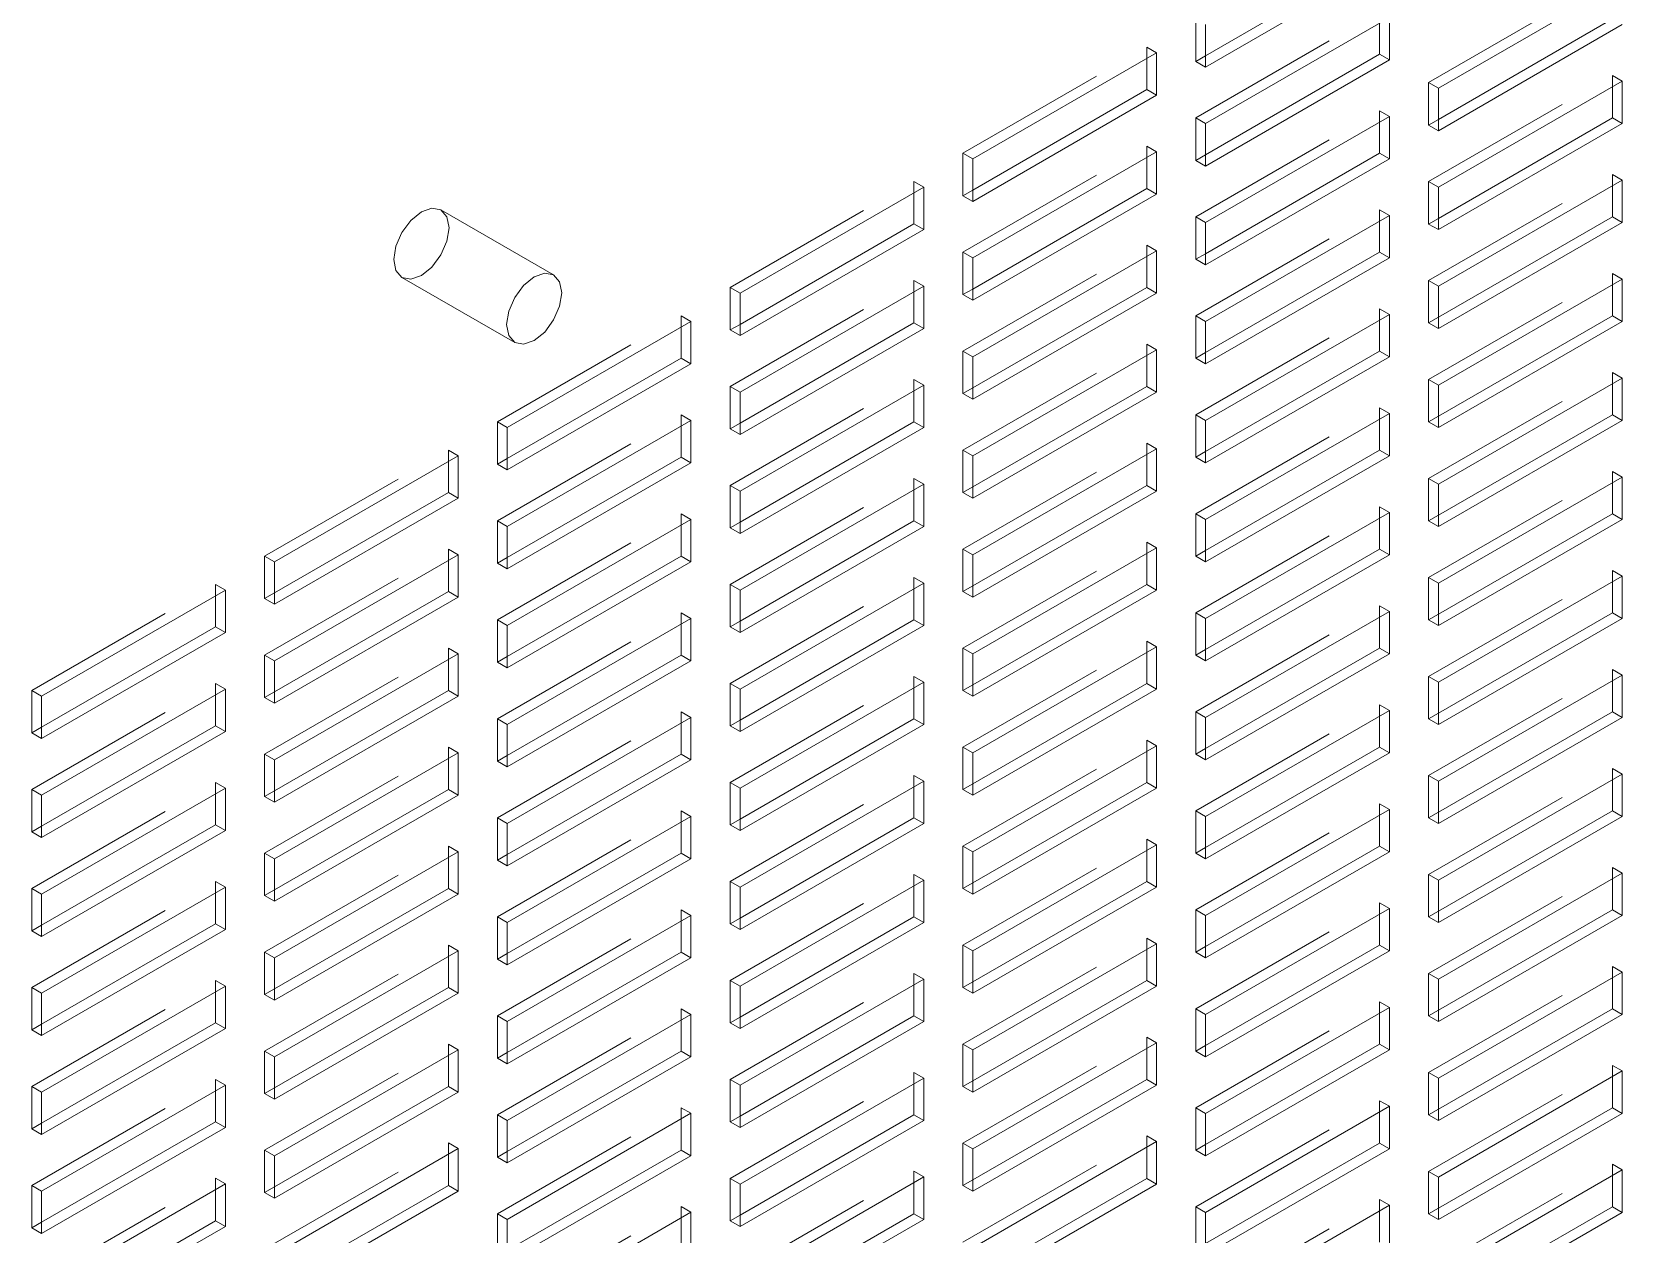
# Model space of a CAD drawing. Header units: millimetres. Extents: x 1 to 4201, y 2 to 2972.
# Drawn here: x 3652 to 3783.1, y 1870.1 to 1969.3 of the extents above; entities that cross this region are included whole.
import ezdxf

# ---------------------------------------------------------------- set-up
doc = ezdxf.new("R2010")
doc.units = ezdxf.units.MM
doc.header["$LTSCALE"] = 10
doc.linetypes.add('HIDDEN', pattern=[1.905, 1.27, -0.635])

msp = doc.modelspace()

# ---------------------------------------------------------------- linework, layer by layer
at = {"color": 7, "linetype": 'Continuous', "lineweight": 15}
for p, q in [((3763.117, 1975.61), (3748.772, 1967.329)), ((3763.925, 1975.143), (3748.772, 1966.396)), ((3767.965, 1964.644), (3783.118, 1973.392)), ((3748.772, 1961.73), (3763.925, 1970.477)), ((3748.772, 1966.396), (3748.772, 1969.895)), ((3763.117, 1970.011), (3763.117, 1967.444)), ((3763.925, 1970.477), (3763.925, 1966.978)), ((3782.31, 1970.359), (3767.965, 1962.078)), ((3783.118, 1969.892), (3767.965, 1961.145)), ((3729.58, 1958.816), (3744.732, 1967.563)), ((3743.924, 1967.096), (3743.924, 1964.53)), ((3744.732, 1967.563), (3744.732, 1964.063)), ((3763.117, 1967.444), (3748.772, 1959.164)), ((3763.925, 1966.978), (3748.772, 1958.231)), ((3763.925, 1966.978), (3763.117, 1967.444)), ((3743.924, 1964.53), (3729.58, 1956.249)), ((3744.732, 1964.063), (3743.924, 1964.53)), ((3767.965, 1956.479), (3783.118, 1965.226)), ((3767.965, 1961.145), (3767.965, 1964.644)), ((3782.31, 1964.76), (3782.31, 1962.193)), ((3783.118, 1965.226), (3783.118, 1961.727)), ((3744.732, 1964.063), (3729.58, 1955.316)), ((3748.772, 1953.565), (3763.925, 1962.312)), ((3748.772, 1958.231), (3748.772, 1961.73)), ((3763.117, 1961.845), (3763.117, 1959.279)), ((3763.925, 1962.312), (3763.925, 1958.812)), ((3782.31, 1962.193), (3767.965, 1953.913)), ((3783.118, 1961.727), (3767.965, 1952.98)), ((3783.118, 1961.727), (3782.31, 1962.193)), ((3729.58, 1950.65), (3744.732, 1959.397)), ((3743.924, 1958.931), (3743.924, 1956.364)), ((3744.732, 1959.397), (3744.732, 1955.898)), ((3763.117, 1959.279), (3748.772, 1950.998)), ((3763.925, 1958.812), (3763.117, 1959.279)), ((3729.58, 1955.316), (3729.58, 1958.816)), ((3763.925, 1958.812), (3748.772, 1950.065)), ((3710.387, 1947.736), (3725.539, 1956.483)), ((3725.539, 1956.483), (3725.539, 1952.984)), ((3743.924, 1956.364), (3729.58, 1948.084)), ((3744.732, 1955.898), (3743.924, 1956.364)), ((3767.965, 1948.314), (3783.118, 1957.061)), ((3767.965, 1952.98), (3767.965, 1956.479)), ((3782.31, 1956.594), (3782.31, 1954.028)), ((3783.118, 1957.061), (3783.118, 1953.561)), ((3724.731, 1956.016), (3724.731, 1953.45)), ((3744.732, 1955.898), (3729.58, 1947.151)), ((3695.023, 1949.24), (3685.73, 1954.605)), ((3748.772, 1945.399), (3763.925, 1954.146)), ((3763.117, 1953.68), (3763.117, 1951.113)), ((3763.925, 1954.146), (3763.925, 1950.647)), ((3782.31, 1954.028), (3767.965, 1945.747)), ((3783.118, 1953.561), (3782.31, 1954.028)), ((3724.731, 1953.45), (3710.387, 1945.169)), ((3725.539, 1952.984), (3710.387, 1944.236)), ((3725.539, 1952.984), (3724.731, 1953.45)), ((3748.772, 1950.065), (3748.772, 1953.565)), ((3783.118, 1953.561), (3767.965, 1944.814)), ((3729.58, 1942.485), (3744.732, 1951.232)), ((3744.732, 1951.232), (3744.732, 1947.733)), ((3763.117, 1951.113), (3748.772, 1942.833)), ((3763.925, 1950.647), (3763.117, 1951.113)), ((3729.58, 1947.151), (3729.58, 1950.65)), ((3743.924, 1950.765), (3743.924, 1948.199)), ((3763.925, 1950.647), (3748.772, 1941.9)), ((3682.516, 1949.037), (3691.809, 1943.672)), ((3767.965, 1940.148), (3783.118, 1948.895)), ((3782.31, 1948.429), (3782.31, 1945.862)), ((3783.118, 1948.895), (3783.118, 1945.396)), ((3710.387, 1939.57), (3725.539, 1948.318)), ((3710.387, 1944.236), (3710.387, 1947.736)), ((3724.731, 1947.851), (3724.731, 1945.285)), ((3725.539, 1948.318), (3725.539, 1944.818)), ((3743.924, 1948.199), (3729.58, 1939.918)), ((3744.732, 1947.733), (3729.58, 1938.985)), ((3744.732, 1947.733), (3743.924, 1948.199)), ((3767.965, 1944.814), (3767.965, 1948.314)), ((3748.772, 1937.234), (3763.925, 1945.981)), ((3763.925, 1945.981), (3763.925, 1942.482)), ((3782.31, 1945.862), (3767.965, 1937.582)), ((3783.118, 1945.396), (3782.31, 1945.862)), ((3691.194, 1936.656), (3706.346, 1945.403)), ((3705.538, 1944.937), (3705.538, 1942.37)), ((3706.346, 1945.403), (3706.346, 1941.904)), ((3724.731, 1945.285), (3710.387, 1937.004)), ((3725.539, 1944.818), (3710.387, 1936.071)), ((3725.539, 1944.818), (3724.731, 1945.285)), ((3748.772, 1941.9), (3748.772, 1945.399)), ((3763.117, 1945.514), (3763.117, 1942.948)), ((3783.118, 1945.396), (3767.965, 1936.649)), ((3705.538, 1942.37), (3691.194, 1934.09)), ((3706.346, 1941.904), (3691.194, 1933.156)), ((3706.346, 1941.904), (3705.538, 1942.37)), ((3729.58, 1934.319), (3744.732, 1943.067)), ((3729.58, 1938.985), (3729.58, 1942.485)), ((3743.924, 1942.6), (3743.924, 1940.034)), ((3744.732, 1943.067), (3744.732, 1939.567)), ((3763.117, 1942.948), (3748.772, 1934.667)), ((3763.925, 1942.482), (3748.772, 1933.734)), ((3763.925, 1942.482), (3763.117, 1942.948)), ((3767.965, 1931.983), (3783.118, 1940.73)), ((3783.118, 1940.73), (3783.118, 1937.231)), ((3710.387, 1931.405), (3725.539, 1940.152)), ((3710.387, 1936.071), (3710.387, 1939.57)), ((3724.731, 1939.686), (3724.731, 1937.119)), ((3725.539, 1940.152), (3725.539, 1936.653)), ((3743.924, 1940.034), (3729.58, 1931.753)), ((3744.732, 1939.567), (3729.58, 1930.82)), ((3744.732, 1939.567), (3743.924, 1940.034)), ((3767.965, 1936.649), (3767.965, 1940.148)), ((3782.31, 1940.264), (3782.31, 1937.697)), ((3691.194, 1928.491), (3706.346, 1937.238)), ((3691.194, 1933.156), (3691.194, 1936.656)), ((3705.538, 1936.771), (3705.538, 1934.205)), ((3706.346, 1937.238), (3706.346, 1933.738)), ((3724.731, 1937.119), (3710.387, 1928.839)), ((3725.539, 1936.653), (3710.387, 1927.905)), ((3725.539, 1936.653), (3724.731, 1937.119)), ((3748.772, 1929.068), (3763.925, 1937.816)), ((3748.772, 1933.734), (3748.772, 1937.234)), ((3763.117, 1937.349), (3763.117, 1934.783)), ((3763.925, 1937.816), (3763.925, 1934.316)), ((3782.31, 1937.697), (3767.965, 1929.416)), ((3783.118, 1937.231), (3767.965, 1928.483)), ((3783.118, 1937.231), (3782.31, 1937.697)), ((3672.001, 1925.576), (3687.153, 1934.323)), ((3687.153, 1934.323), (3687.153, 1930.824)), ((3705.538, 1934.205), (3691.194, 1925.924)), ((3706.346, 1933.738), (3705.538, 1934.205)), ((3729.58, 1926.154), (3744.732, 1934.901)), ((3729.58, 1930.82), (3729.58, 1934.319)), ((3743.924, 1934.435), (3743.924, 1931.868)), ((3744.732, 1934.901), (3744.732, 1931.402)), ((3763.117, 1934.783), (3748.772, 1926.502)), ((3763.925, 1934.316), (3748.772, 1925.569)), ((3763.925, 1934.316), (3763.117, 1934.783)), ((3686.345, 1933.857), (3686.345, 1931.29)), ((3706.346, 1933.738), (3691.194, 1924.991)), ((3710.387, 1923.24), (3725.539, 1931.987)), ((3710.387, 1927.905), (3710.387, 1931.405)), ((3724.731, 1931.52), (3724.731, 1928.954)), ((3725.539, 1931.987), (3725.539, 1928.487)), ((3743.924, 1931.868), (3729.58, 1923.588)), ((3744.732, 1931.402), (3729.58, 1922.654)), ((3744.732, 1931.402), (3743.924, 1931.868)), ((3767.965, 1923.817), (3783.118, 1932.565)), ((3767.965, 1928.483), (3767.965, 1931.983)), ((3782.31, 1932.098), (3782.31, 1929.532)), ((3783.118, 1932.565), (3783.118, 1929.065)), ((3686.345, 1931.29), (3672.001, 1923.01)), ((3687.153, 1930.824), (3672.001, 1922.077)), ((3687.153, 1930.824), (3686.345, 1931.29)), ((3691.194, 1920.325), (3706.346, 1929.072)), ((3706.346, 1929.072), (3706.346, 1925.573)), ((3724.731, 1928.954), (3710.387, 1920.673)), ((3725.539, 1928.487), (3724.731, 1928.954)), ((3748.772, 1920.903), (3763.925, 1929.65)), ((3748.772, 1925.569), (3748.772, 1929.068)), ((3763.117, 1929.184), (3763.117, 1926.617)), ((3763.925, 1929.65), (3763.925, 1926.151)), ((3782.31, 1929.532), (3767.965, 1921.251)), ((3783.118, 1929.065), (3767.965, 1920.318)), ((3783.118, 1929.065), (3782.31, 1929.532)), ((3691.194, 1924.991), (3691.194, 1928.491)), ((3705.538, 1928.606), (3705.538, 1926.039)), ((3725.539, 1928.487), (3710.387, 1919.74)), ((3672.001, 1917.411), (3687.153, 1926.158)), ((3687.153, 1926.158), (3687.153, 1922.658)), ((3729.58, 1917.989), (3744.732, 1926.736)), ((3729.58, 1922.654), (3729.58, 1926.154)), ((3743.924, 1926.269), (3743.924, 1923.703)), ((3744.732, 1926.736), (3744.732, 1923.236)), ((3763.117, 1926.617), (3748.772, 1918.337)), ((3763.925, 1926.151), (3748.772, 1917.404)), ((3763.925, 1926.151), (3763.117, 1926.617)), ((3672.001, 1922.077), (3672.001, 1925.576)), ((3686.345, 1925.691), (3686.345, 1923.125)), ((3705.538, 1926.039), (3691.194, 1917.759)), ((3706.346, 1925.573), (3691.194, 1916.826)), ((3706.346, 1925.573), (3705.538, 1926.039)), ((3710.387, 1915.074), (3725.539, 1923.821)), ((3725.539, 1923.821), (3725.539, 1920.322)), ((3743.924, 1923.703), (3729.58, 1915.422)), ((3744.732, 1923.236), (3743.924, 1923.703)), ((3767.965, 1915.652), (3783.118, 1924.399)), ((3767.965, 1920.318), (3767.965, 1923.817)), ((3782.31, 1923.933), (3782.31, 1921.366)), ((3783.118, 1924.399), (3783.118, 1920.9)), ((3652.808, 1914.496), (3667.96, 1923.244)), ((3667.152, 1922.777), (3667.152, 1920.211)), ((3667.96, 1923.244), (3667.96, 1919.744)), ((3686.345, 1923.125), (3672.001, 1914.844)), ((3687.153, 1922.658), (3672.001, 1913.911)), ((3687.153, 1922.658), (3686.345, 1923.125)), ((3710.387, 1919.74), (3710.387, 1923.24)), ((3724.731, 1923.355), (3724.731, 1920.788)), ((3744.732, 1923.236), (3729.58, 1914.489)), ((3691.194, 1912.16), (3706.346, 1920.907)), ((3706.346, 1920.907), (3706.346, 1917.407)), ((3748.772, 1912.738), (3763.925, 1921.485)), ((3748.772, 1917.404), (3748.772, 1920.903)), ((3763.117, 1921.018), (3763.117, 1918.452)), ((3763.925, 1921.485), (3763.925, 1917.985)), ((3782.31, 1921.366), (3767.965, 1913.086)), ((3783.118, 1920.9), (3767.965, 1912.153)), ((3783.118, 1920.9), (3782.31, 1921.366)), ((3667.152, 1920.211), (3652.808, 1911.93)), ((3667.96, 1919.744), (3652.808, 1910.997)), ((3667.96, 1919.744), (3667.152, 1920.211)), ((3691.194, 1916.826), (3691.194, 1920.325)), ((3705.538, 1920.44), (3705.538, 1917.874)), ((3724.731, 1920.788), (3710.387, 1912.508)), ((3725.539, 1920.322), (3710.387, 1911.575)), ((3725.539, 1920.322), (3724.731, 1920.788)), ((3729.58, 1909.823), (3744.732, 1918.57)), ((3744.732, 1918.57), (3744.732, 1915.071)), ((3763.117, 1918.452), (3748.772, 1910.171)), ((3763.925, 1917.985), (3763.117, 1918.452)), ((3672.001, 1909.245), (3687.153, 1917.993)), ((3672.001, 1913.911), (3672.001, 1917.411)), ((3686.345, 1917.526), (3686.345, 1914.96)), ((3687.153, 1917.993), (3687.153, 1914.493)), ((3705.538, 1917.874), (3691.194, 1909.593)), ((3706.346, 1917.407), (3691.194, 1908.66)), ((3706.346, 1917.407), (3705.538, 1917.874)), ((3729.58, 1914.489), (3729.58, 1917.989)), ((3743.924, 1918.104), (3743.924, 1915.537)), ((3763.925, 1917.985), (3748.772, 1909.238)), ((3710.387, 1906.909), (3725.539, 1915.656)), ((3725.539, 1915.656), (3725.539, 1912.156)), ((3767.965, 1907.487), (3783.118, 1916.234)), ((3767.965, 1912.153), (3767.965, 1915.652)), ((3782.31, 1915.767), (3782.31, 1913.201)), ((3783.118, 1916.234), (3783.118, 1912.734)), ((3652.808, 1906.331), (3667.96, 1915.078)), ((3652.808, 1910.997), (3652.808, 1914.496)), ((3667.152, 1914.612), (3667.152, 1912.045)), ((3667.96, 1915.078), (3667.96, 1911.579)), ((3686.345, 1914.96), (3672.001, 1906.679)), ((3687.153, 1914.493), (3672.001, 1905.746)), ((3687.153, 1914.493), (3686.345, 1914.96)), ((3710.387, 1911.575), (3710.387, 1915.074)), ((3724.731, 1915.189), (3724.731, 1912.623)), ((3743.924, 1915.537), (3729.58, 1907.257)), ((3744.732, 1915.071), (3729.58, 1906.324)), ((3744.732, 1915.071), (3743.924, 1915.537)), ((3748.772, 1904.572), (3763.925, 1913.319)), ((3763.925, 1913.319), (3763.925, 1909.82)), ((3782.31, 1913.201), (3767.965, 1904.92)), ((3783.118, 1912.734), (3782.31, 1913.201)), ((3667.152, 1912.045), (3652.808, 1903.764)), ((3667.96, 1911.579), (3667.152, 1912.045)), ((3691.194, 1903.994), (3706.346, 1912.742)), ((3691.194, 1908.66), (3691.194, 1912.16)), ((3705.538, 1912.275), (3705.538, 1909.709)), ((3706.346, 1912.742), (3706.346, 1909.242)), ((3724.731, 1912.623), (3710.387, 1904.342)), ((3725.539, 1912.156), (3710.387, 1903.409)), ((3725.539, 1912.156), (3724.731, 1912.623)), ((3748.772, 1909.238), (3748.772, 1912.738)), ((3763.117, 1912.853), (3763.117, 1910.286)), ((3783.118, 1912.734), (3767.965, 1903.987)), ((3667.96, 1911.579), (3652.808, 1902.831)), ((3729.58, 1901.658), (3744.732, 1910.405)), ((3744.732, 1910.405), (3744.732, 1906.906)), ((3672.001, 1901.08), (3687.153, 1909.827)), ((3672.001, 1905.746), (3672.001, 1909.245)), ((3686.345, 1909.361), (3686.345, 1906.794)), ((3687.153, 1909.827), (3687.153, 1906.328)), ((3705.538, 1909.709), (3691.194, 1901.428)), ((3706.346, 1909.242), (3691.194, 1900.495)), ((3706.346, 1909.242), (3705.538, 1909.709)), ((3729.58, 1906.324), (3729.58, 1909.823)), ((3743.924, 1909.938), (3743.924, 1907.372)), ((3763.117, 1910.286), (3748.772, 1902.006)), ((3763.925, 1909.82), (3748.772, 1901.073)), ((3763.925, 1909.82), (3763.117, 1910.286)), ((3767.965, 1899.321), (3783.118, 1908.068)), ((3783.118, 1908.068), (3783.118, 1904.569)), ((3652.808, 1898.165), (3667.96, 1906.913)), ((3667.96, 1906.913), (3667.96, 1903.413)), ((3686.345, 1906.794), (3672.001, 1898.513)), ((3687.153, 1906.328), (3686.345, 1906.794)), ((3710.387, 1898.743), (3725.539, 1907.491)), ((3710.387, 1903.409), (3710.387, 1906.909)), ((3724.731, 1907.024), (3724.731, 1904.458)), ((3725.539, 1907.491), (3725.539, 1903.991)), ((3743.924, 1907.372), (3729.58, 1899.091)), ((3744.732, 1906.906), (3729.58, 1898.158)), ((3744.732, 1906.906), (3743.924, 1907.372)), ((3767.965, 1903.987), (3767.965, 1907.487)), ((3782.31, 1907.602), (3782.31, 1905.035)), ((3652.808, 1902.831), (3652.808, 1906.331)), ((3667.152, 1906.446), (3667.152, 1903.88)), ((3687.153, 1906.328), (3672.001, 1897.58)), ((3748.772, 1896.407), (3763.925, 1905.154)), ((3763.925, 1905.154), (3763.925, 1901.655)), ((3667.152, 1903.88), (3652.808, 1895.599)), ((3667.96, 1903.413), (3667.152, 1903.88)), ((3691.194, 1895.829), (3706.346, 1904.576)), ((3691.194, 1900.495), (3691.194, 1903.994)), ((3705.538, 1904.11), (3705.538, 1901.543)), ((3706.346, 1904.576), (3706.346, 1901.077)), ((3724.731, 1904.458), (3710.387, 1896.177)), ((3725.539, 1903.991), (3710.387, 1895.244)), ((3725.539, 1903.991), (3724.731, 1904.458)), ((3748.772, 1901.073), (3748.772, 1904.572)), ((3763.117, 1904.687), (3763.117, 1902.121)), ((3782.31, 1905.035), (3767.965, 1896.755)), ((3783.118, 1904.569), (3767.965, 1895.822)), ((3783.118, 1904.569), (3782.31, 1905.035)), ((3667.96, 1903.413), (3652.808, 1894.666)), ((3672.001, 1892.914), (3687.153, 1901.662)), ((3687.153, 1901.662), (3687.153, 1898.162)), ((3705.538, 1901.543), (3691.194, 1893.262)), ((3706.346, 1901.077), (3705.538, 1901.543)), ((3729.58, 1893.492), (3744.732, 1902.24)), ((3729.58, 1898.158), (3729.58, 1901.658)), ((3743.924, 1901.773), (3743.924, 1899.207)), ((3744.732, 1902.24), (3744.732, 1898.74)), ((3763.117, 1902.121), (3748.772, 1893.84)), ((3763.925, 1901.655), (3748.772, 1892.907)), ((3763.925, 1901.655), (3763.117, 1902.121)), ((3672.001, 1897.58), (3672.001, 1901.08)), ((3686.345, 1901.195), (3686.345, 1898.629)), ((3706.346, 1901.077), (3691.194, 1892.329)), ((3767.965, 1891.156), (3783.118, 1899.903)), ((3783.118, 1899.903), (3783.118, 1896.404)), ((3652.808, 1890), (3667.96, 1898.747)), ((3667.96, 1898.747), (3667.96, 1895.248)), ((3686.345, 1898.629), (3672.001, 1890.348)), ((3687.153, 1898.162), (3686.345, 1898.629)), ((3710.387, 1890.578), (3725.539, 1899.325)), ((3710.387, 1895.244), (3710.387, 1898.743)), ((3724.731, 1898.859), (3724.731, 1896.292)), ((3725.539, 1899.325), (3725.539, 1895.826)), ((3743.924, 1899.207), (3729.58, 1890.926)), ((3744.732, 1898.74), (3729.58, 1889.993)), ((3744.732, 1898.74), (3743.924, 1899.207)), ((3767.965, 1895.822), (3767.965, 1899.321)), ((3782.31, 1899.436), (3782.31, 1896.87)), ((3652.808, 1894.666), (3652.808, 1898.165)), ((3667.152, 1898.281), (3667.152, 1895.714)), ((3687.153, 1898.162), (3672.001, 1889.415)), ((3691.194, 1887.663), (3706.346, 1896.411)), ((3706.346, 1896.411), (3706.346, 1892.911)), ((3724.731, 1896.292), (3710.387, 1888.011)), ((3725.539, 1895.826), (3724.731, 1896.292)), ((3748.772, 1888.241), (3763.925, 1896.989)), ((3748.772, 1892.907), (3748.772, 1896.407)), ((3763.117, 1896.522), (3763.117, 1893.956)), ((3763.925, 1896.989), (3763.925, 1893.489)), ((3782.31, 1896.87), (3767.965, 1888.589)), ((3783.118, 1896.404), (3767.965, 1887.656)), ((3783.118, 1896.404), (3782.31, 1896.87)), ((3667.152, 1895.714), (3652.808, 1887.434)), ((3667.96, 1895.248), (3652.808, 1886.501)), ((3667.96, 1895.248), (3667.152, 1895.714)), ((3691.194, 1892.329), (3691.194, 1895.829)), ((3705.538, 1895.944), (3705.538, 1893.378)), ((3725.539, 1895.826), (3710.387, 1887.078)), ((3672.001, 1884.749), (3687.153, 1893.496)), ((3687.153, 1893.496), (3687.153, 1889.997)), ((3705.538, 1893.378), (3691.194, 1885.097)), ((3706.346, 1892.911), (3705.538, 1893.378)), ((3729.58, 1885.327), (3744.732, 1894.074)), ((3729.58, 1889.993), (3729.58, 1893.492)), ((3743.924, 1893.608), (3743.924, 1891.041)), ((3744.732, 1894.074), (3744.732, 1890.575)), ((3763.117, 1893.956), (3748.772, 1885.675)), ((3763.925, 1893.489), (3748.772, 1884.742)), ((3763.925, 1893.489), (3763.117, 1893.956)), ((3672.001, 1889.415), (3672.001, 1892.914)), ((3686.345, 1893.03), (3686.345, 1890.463)), ((3706.346, 1892.911), (3691.194, 1884.164)), ((3710.387, 1882.413), (3725.539, 1891.16)), ((3725.539, 1891.16), (3725.539, 1887.66)), ((3743.924, 1891.041), (3729.58, 1882.76)), ((3744.732, 1890.575), (3743.924, 1891.041)), ((3767.965, 1882.99), (3783.118, 1891.738)), ((3767.965, 1887.656), (3767.965, 1891.156)), ((3782.31, 1891.271), (3782.31, 1888.705)), ((3783.118, 1891.738), (3783.118, 1888.238)), ((3652.808, 1881.835), (3667.96, 1890.582)), ((3652.808, 1886.501), (3652.808, 1890)), ((3667.152, 1890.115), (3667.152, 1887.549)), ((3667.96, 1890.582), (3667.96, 1887.082)), ((3686.345, 1890.463), (3672.001, 1882.183)), ((3687.153, 1889.997), (3672.001, 1881.25)), ((3687.153, 1889.997), (3686.345, 1890.463)), ((3710.387, 1887.078), (3710.387, 1890.578)), ((3724.731, 1890.693), (3724.731, 1888.127)), ((3744.732, 1890.575), (3729.58, 1881.827)), ((3691.194, 1879.498), (3706.346, 1888.245)), ((3706.346, 1888.245), (3706.346, 1884.746)), ((3724.731, 1888.127), (3710.387, 1879.846)), ((3725.539, 1887.66), (3724.731, 1888.127)), ((3748.772, 1880.076), (3763.925, 1888.823)), ((3748.772, 1884.742), (3748.772, 1888.241)), ((3763.117, 1888.357), (3763.117, 1885.79)), ((3763.925, 1888.823), (3763.925, 1885.324)), ((3782.31, 1888.705), (3767.965, 1880.424)), ((3783.118, 1888.238), (3767.965, 1879.491)), ((3783.118, 1888.238), (3782.31, 1888.705)), ((3667.152, 1887.549), (3652.808, 1879.268)), ((3667.96, 1887.082), (3652.808, 1878.335)), ((3667.96, 1887.082), (3667.152, 1887.549)), ((3691.194, 1884.164), (3691.194, 1887.663)), ((3705.538, 1887.779), (3705.538, 1885.212)), ((3725.539, 1887.66), (3710.387, 1878.913)), ((3729.58, 1877.162), (3744.732, 1885.909)), ((3744.732, 1885.909), (3744.732, 1882.409)), ((3763.117, 1885.79), (3748.772, 1877.51)), ((3763.925, 1885.324), (3763.117, 1885.79)), ((3672.001, 1876.584), (3687.153, 1885.331)), ((3672.001, 1881.25), (3672.001, 1884.749)), ((3686.345, 1884.864), (3686.345, 1882.298)), ((3687.153, 1885.331), (3687.153, 1881.831)), ((3705.538, 1885.212), (3691.194, 1876.932)), ((3706.346, 1884.746), (3691.194, 1875.999)), ((3706.346, 1884.746), (3705.538, 1885.212)), ((3729.58, 1881.827), (3729.58, 1885.327)), ((3743.924, 1885.442), (3743.924, 1882.876)), ((3763.925, 1885.324), (3748.772, 1876.576)), ((3710.387, 1874.247), (3725.539, 1882.994)), ((3725.539, 1882.994), (3725.539, 1879.495)), ((3743.924, 1882.876), (3729.58, 1874.595)), ((3744.732, 1882.409), (3743.924, 1882.876)), ((3767.965, 1874.825), (3783.118, 1883.572)), ((3767.965, 1879.491), (3767.965, 1882.99)), ((3782.31, 1883.106), (3782.31, 1880.539)), ((3783.118, 1883.572), (3783.118, 1880.073)), ((3652.808, 1873.669), (3667.96, 1882.416)), ((3652.808, 1878.335), (3652.808, 1881.835)), ((3667.152, 1881.95), (3667.152, 1879.384)), ((3667.96, 1882.416), (3667.96, 1878.917)), ((3686.345, 1882.298), (3672.001, 1874.017)), ((3687.153, 1881.831), (3672.001, 1873.084)), ((3687.153, 1881.831), (3686.345, 1882.298)), ((3710.387, 1878.913), (3710.387, 1882.413)), ((3724.731, 1882.528), (3724.731, 1879.961)), ((3744.732, 1882.409), (3729.58, 1873.662)), ((3748.772, 1871.911), (3763.925, 1880.658)), ((3763.925, 1880.658), (3763.925, 1877.158)), ((3782.31, 1880.539), (3767.965, 1872.259)), ((3783.118, 1880.073), (3782.31, 1880.539)), ((3667.152, 1879.384), (3652.808, 1871.103)), ((3667.96, 1878.917), (3667.152, 1879.384)), ((3691.194, 1871.333), (3706.346, 1880.08)), ((3691.194, 1875.999), (3691.194, 1879.498)), ((3705.538, 1879.613), (3705.538, 1877.047)), ((3706.346, 1880.08), (3706.346, 1876.58)), ((3724.731, 1879.961), (3710.387, 1871.681)), ((3725.539, 1879.495), (3710.387, 1870.748)), ((3725.539, 1879.495), (3724.731, 1879.961)), ((3748.772, 1876.576), (3748.772, 1880.076)), ((3763.117, 1880.191), (3763.117, 1877.625)), ((3783.118, 1880.073), (3767.965, 1871.325)), ((3667.96, 1878.917), (3652.808, 1870.17)), ((3729.58, 1868.996), (3744.732, 1877.743)), ((3744.732, 1877.743), (3744.732, 1874.244)), ((3763.117, 1877.625), (3748.772, 1869.344)), ((3763.925, 1877.158), (3763.117, 1877.625)), ((3672.001, 1868.418), (3687.153, 1877.165)), ((3672.001, 1873.084), (3672.001, 1876.584)), ((3686.345, 1876.699), (3686.345, 1874.133)), ((3687.153, 1877.165), (3687.153, 1873.666)), ((3705.538, 1877.047), (3691.194, 1868.766)), ((3706.346, 1876.58), (3691.194, 1867.833)), ((3706.346, 1876.58), (3705.538, 1877.047)), ((3729.58, 1873.662), (3729.58, 1877.162)), ((3743.924, 1877.277), (3743.924, 1874.71)), ((3763.925, 1877.158), (3748.772, 1868.411)), ((3767.965, 1866.66), (3783.118, 1875.407)), ((3783.118, 1875.407), (3783.118, 1871.907)), ((3652.808, 1865.504), (3667.96, 1874.251)), ((3667.152, 1873.785), (3667.152, 1871.218)), ((3667.96, 1874.251), (3667.96, 1870.752)), ((3686.345, 1874.133), (3672.001, 1865.852)), ((3687.153, 1873.666), (3686.345, 1874.133)), ((3710.387, 1866.082), (3725.539, 1874.829)), ((3710.387, 1870.748), (3710.387, 1874.247)), ((3724.731, 1874.362), (3724.731, 1871.796)), ((3725.539, 1874.829), (3725.539, 1871.329)), ((3743.924, 1874.71), (3729.58, 1866.43)), ((3744.732, 1874.244), (3729.58, 1865.497)), ((3744.732, 1874.244), (3743.924, 1874.71)), ((3767.965, 1871.325), (3767.965, 1874.825)), ((3782.31, 1874.94), (3782.31, 1872.374)), ((3652.808, 1870.17), (3652.808, 1873.669)), ((3687.153, 1873.666), (3672.001, 1864.919)), ((3748.772, 1863.745), (3763.925, 1872.492)), ((3763.925, 1872.492), (3763.925, 1868.993)), ((3782.31, 1872.374), (3767.965, 1864.093)), ((3783.118, 1871.907), (3782.31, 1872.374)), ((3667.152, 1871.218), (3652.808, 1862.937)), ((3667.96, 1870.752), (3667.152, 1871.218)), ((3691.194, 1863.167), (3706.346, 1871.914)), ((3691.194, 1867.833), (3691.194, 1871.333)), ((3705.538, 1871.448), (3705.538, 1868.882)), ((3706.346, 1871.914), (3706.346, 1868.415)), ((3724.731, 1871.796), (3710.387, 1863.515)), ((3725.539, 1871.329), (3710.387, 1862.582)), ((3725.539, 1871.329), (3724.731, 1871.796)), ((3748.772, 1868.411), (3748.772, 1871.911)), ((3763.117, 1872.026), (3763.117, 1869.459)), ((3783.118, 1871.907), (3767.965, 1863.16)), ((3667.96, 1870.752), (3652.808, 1862.004))]:
    msp.add_line(p, q, dxfattribs=at)
at = {"color": 7, "linetype": 'HIDDEN', "lineweight": 0}
for p, q in [((3767.157, 1965.111), (3782.31, 1973.858)), ((3747.964, 1962.197), (3763.117, 1970.944)), ((3747.964, 1966.862), (3747.964, 1970.362)), ((3728.771, 1959.282), (3743.924, 1968.029)), ((3744.732, 1967.563), (3743.924, 1968.029)), ((3743.924, 1968.029), (3743.924, 1967.096)), ((3748.772, 1967.329), (3747.964, 1966.862)), ((3748.772, 1966.396), (3747.964, 1966.862)), ((3767.157, 1956.946), (3782.31, 1965.693)), ((3783.118, 1965.226), (3782.31, 1965.693)), ((3782.31, 1965.693), (3782.31, 1964.76)), ((3767.157, 1961.611), (3767.157, 1965.111)), ((3767.965, 1964.644), (3767.157, 1965.111)), ((3747.964, 1954.031), (3763.117, 1962.778)), ((3747.964, 1958.697), (3747.964, 1962.197)), ((3748.772, 1961.73), (3747.964, 1962.197)), ((3763.925, 1962.312), (3763.117, 1962.778)), ((3763.117, 1962.778), (3763.117, 1961.845)), ((3767.965, 1962.078), (3767.157, 1961.611)), ((3767.965, 1961.145), (3767.157, 1961.611)), ((3728.771, 1951.117), (3743.924, 1959.864)), ((3729.58, 1958.816), (3728.771, 1959.282)), ((3728.771, 1955.783), (3728.771, 1959.282)), ((3744.732, 1959.397), (3743.924, 1959.864)), ((3743.924, 1959.864), (3743.924, 1958.931)), ((3748.772, 1959.164), (3747.964, 1958.697)), ((3748.772, 1958.231), (3747.964, 1958.697)), ((3709.579, 1948.202), (3724.731, 1956.95)), ((3725.539, 1956.483), (3724.731, 1956.95)), ((3724.731, 1956.95), (3724.731, 1956.016)), ((3767.157, 1948.78), (3782.31, 1957.527)), ((3767.157, 1953.446), (3767.157, 1956.946)), ((3767.965, 1956.479), (3767.157, 1956.946)), ((3783.118, 1957.061), (3782.31, 1957.527)), ((3782.31, 1957.527), (3782.31, 1956.594)), ((3729.58, 1956.249), (3728.771, 1955.783)), ((3729.58, 1955.316), (3728.771, 1955.783)), ((3747.964, 1945.866), (3763.117, 1954.613)), ((3747.964, 1950.532), (3747.964, 1954.031)), ((3748.772, 1953.565), (3747.964, 1954.031)), ((3763.925, 1954.146), (3763.117, 1954.613)), ((3763.117, 1954.613), (3763.117, 1953.68)), ((3767.965, 1953.913), (3767.157, 1953.446)), ((3767.965, 1952.98), (3767.157, 1953.446)), ((3728.771, 1942.951), (3743.924, 1951.699)), ((3729.58, 1950.65), (3728.771, 1951.117)), ((3728.771, 1947.617), (3728.771, 1951.117)), ((3744.732, 1951.232), (3743.924, 1951.699)), ((3743.924, 1951.699), (3743.924, 1950.765)), ((3748.772, 1950.998), (3747.964, 1950.532)), ((3748.772, 1950.065), (3747.964, 1950.532)), ((3709.579, 1940.037), (3724.731, 1948.784)), ((3725.539, 1948.318), (3724.731, 1948.784)), ((3724.731, 1948.784), (3724.731, 1947.851)), ((3767.157, 1940.615), (3782.31, 1949.362)), ((3767.157, 1945.281), (3767.157, 1948.78)), ((3767.965, 1948.314), (3767.157, 1948.78)), ((3783.118, 1948.895), (3782.31, 1949.362)), ((3782.31, 1949.362), (3782.31, 1948.429)), ((3710.387, 1947.736), (3709.579, 1948.202)), ((3709.579, 1944.703), (3709.579, 1948.202)), ((3729.58, 1948.084), (3728.771, 1947.617)), ((3729.58, 1947.151), (3728.771, 1947.617)), ((3690.386, 1937.122), (3705.538, 1945.87)), ((3706.346, 1945.403), (3705.538, 1945.87)), ((3705.538, 1945.87), (3705.538, 1944.937)), ((3747.964, 1937.7), (3763.117, 1946.448)), ((3748.772, 1945.399), (3747.964, 1945.866)), ((3747.964, 1942.366), (3747.964, 1945.866)), ((3763.925, 1945.981), (3763.117, 1946.448)), ((3763.117, 1946.448), (3763.117, 1945.514)), ((3710.387, 1945.169), (3709.579, 1944.703)), ((3710.387, 1944.236), (3709.579, 1944.703)), ((3767.965, 1945.747), (3767.157, 1945.281)), ((3767.965, 1944.814), (3767.157, 1945.281)), ((3728.771, 1934.786), (3743.924, 1943.533)), ((3744.732, 1943.067), (3743.924, 1943.533)), ((3743.924, 1943.533), (3743.924, 1942.6)), ((3729.58, 1942.485), (3728.771, 1942.951)), ((3728.771, 1939.452), (3728.771, 1942.951)), ((3748.772, 1942.833), (3747.964, 1942.366)), ((3748.772, 1941.9), (3747.964, 1942.366)), ((3709.579, 1931.871), (3724.731, 1940.619)), ((3725.539, 1940.152), (3724.731, 1940.619)), ((3724.731, 1940.619), (3724.731, 1939.686)), ((3767.157, 1932.449), (3782.31, 1941.197)), ((3767.157, 1937.115), (3767.157, 1940.615)), ((3767.965, 1940.148), (3767.157, 1940.615)), ((3783.118, 1940.73), (3782.31, 1941.197)), ((3782.31, 1941.197), (3782.31, 1940.264)), ((3710.387, 1939.57), (3709.579, 1940.037)), ((3709.579, 1936.537), (3709.579, 1940.037)), ((3729.58, 1939.918), (3728.771, 1939.452)), ((3729.58, 1938.985), (3728.771, 1939.452)), ((3747.964, 1929.535), (3763.117, 1938.282)), ((3763.925, 1937.816), (3763.117, 1938.282)), ((3763.117, 1938.282), (3763.117, 1937.349)), ((3690.386, 1928.957), (3705.538, 1937.704)), ((3691.194, 1936.656), (3690.386, 1937.122)), ((3690.386, 1933.623), (3690.386, 1937.122)), ((3706.346, 1937.238), (3705.538, 1937.704)), ((3705.538, 1937.704), (3705.538, 1936.771)), ((3710.387, 1937.004), (3709.579, 1936.537)), ((3748.772, 1937.234), (3747.964, 1937.7)), ((3747.964, 1934.201), (3747.964, 1937.7)), ((3767.965, 1937.582), (3767.157, 1937.115)), ((3767.965, 1936.649), (3767.157, 1937.115)), ((3710.387, 1936.071), (3709.579, 1936.537)), ((3728.771, 1926.62), (3743.924, 1935.368)), ((3744.732, 1934.901), (3743.924, 1935.368)), ((3743.924, 1935.368), (3743.924, 1934.435)), ((3671.193, 1926.043), (3686.345, 1934.79)), ((3687.153, 1934.323), (3686.345, 1934.79)), ((3686.345, 1934.79), (3686.345, 1933.857)), ((3691.194, 1934.09), (3690.386, 1933.623)), ((3729.58, 1934.319), (3728.771, 1934.786)), ((3728.771, 1931.286), (3728.771, 1934.786)), ((3748.772, 1934.667), (3747.964, 1934.201)), ((3748.772, 1933.734), (3747.964, 1934.201)), ((3691.194, 1933.156), (3690.386, 1933.623)), ((3767.157, 1924.284), (3782.31, 1933.031)), ((3783.118, 1932.565), (3782.31, 1933.031)), ((3782.31, 1933.031), (3782.31, 1932.098)), ((3709.579, 1923.706), (3724.731, 1932.453)), ((3710.387, 1931.405), (3709.579, 1931.871)), ((3709.579, 1928.372), (3709.579, 1931.871)), ((3725.539, 1931.987), (3724.731, 1932.453)), ((3724.731, 1932.453), (3724.731, 1931.52)), ((3729.58, 1931.753), (3728.771, 1931.286)), ((3767.157, 1928.95), (3767.157, 1932.449)), ((3767.965, 1931.983), (3767.157, 1932.449)), ((3729.58, 1930.82), (3728.771, 1931.286)), ((3747.964, 1921.369), (3763.117, 1930.117)), ((3763.925, 1929.65), (3763.117, 1930.117)), ((3763.117, 1930.117), (3763.117, 1929.184)), ((3690.386, 1920.792), (3705.538, 1929.539)), ((3690.386, 1925.458), (3690.386, 1928.957)), ((3691.194, 1928.491), (3690.386, 1928.957)), ((3706.346, 1929.072), (3705.538, 1929.539)), ((3705.538, 1929.539), (3705.538, 1928.606)), ((3710.387, 1928.839), (3709.579, 1928.372)), ((3747.964, 1926.035), (3747.964, 1929.535)), ((3748.772, 1929.068), (3747.964, 1929.535)), ((3767.965, 1929.416), (3767.157, 1928.95)), ((3767.965, 1928.483), (3767.157, 1928.95)), ((3710.387, 1927.905), (3709.579, 1928.372)), ((3671.193, 1917.877), (3686.345, 1926.624)), ((3687.153, 1926.158), (3686.345, 1926.624)), ((3686.345, 1926.624), (3686.345, 1925.691)), ((3728.771, 1918.455), (3743.924, 1927.202)), ((3728.771, 1923.121), (3728.771, 1926.62)), ((3729.58, 1926.154), (3728.771, 1926.62)), ((3744.732, 1926.736), (3743.924, 1927.202)), ((3743.924, 1927.202), (3743.924, 1926.269)), ((3748.772, 1926.502), (3747.964, 1926.035)), ((3671.193, 1922.543), (3671.193, 1926.043)), ((3672.001, 1925.576), (3671.193, 1926.043)), ((3691.194, 1925.924), (3690.386, 1925.458)), ((3691.194, 1924.991), (3690.386, 1925.458)), ((3748.772, 1925.569), (3747.964, 1926.035)), ((3767.157, 1916.118), (3782.31, 1924.866)), ((3783.118, 1924.399), (3782.31, 1924.866)), ((3782.31, 1924.866), (3782.31, 1923.933)), ((3652, 1914.963), (3667.152, 1923.71)), ((3667.96, 1923.244), (3667.152, 1923.71)), ((3667.152, 1923.71), (3667.152, 1922.777)), ((3709.579, 1915.541), (3724.731, 1924.288)), ((3709.579, 1920.207), (3709.579, 1923.706)), ((3710.387, 1923.24), (3709.579, 1923.706)), ((3725.539, 1923.821), (3724.731, 1924.288)), ((3724.731, 1924.288), (3724.731, 1923.355)), ((3729.58, 1923.588), (3728.771, 1923.121)), ((3767.157, 1920.784), (3767.157, 1924.284)), ((3767.965, 1923.817), (3767.157, 1924.284)), ((3672.001, 1923.01), (3671.193, 1922.543)), ((3672.001, 1922.077), (3671.193, 1922.543)), ((3729.58, 1922.654), (3728.771, 1923.121)), ((3690.386, 1912.626), (3705.538, 1921.373)), ((3706.346, 1920.907), (3705.538, 1921.373)), ((3705.538, 1921.373), (3705.538, 1920.44)), ((3747.964, 1913.204), (3763.117, 1921.951)), ((3747.964, 1917.87), (3747.964, 1921.369)), ((3748.772, 1920.903), (3747.964, 1921.369)), ((3763.925, 1921.485), (3763.117, 1921.951)), ((3763.117, 1921.951), (3763.117, 1921.018)), ((3767.965, 1921.251), (3767.157, 1920.784)), ((3691.194, 1920.325), (3690.386, 1920.792)), ((3690.386, 1917.292), (3690.386, 1920.792)), ((3710.387, 1920.673), (3709.579, 1920.207)), ((3710.387, 1919.74), (3709.579, 1920.207)), ((3767.965, 1920.318), (3767.157, 1920.784)), ((3671.193, 1909.712), (3686.345, 1918.459)), ((3687.153, 1917.993), (3686.345, 1918.459)), ((3686.345, 1918.459), (3686.345, 1917.526)), ((3728.771, 1910.29), (3743.924, 1919.037)), ((3728.771, 1914.956), (3728.771, 1918.455)), ((3729.58, 1917.989), (3728.771, 1918.455)), ((3744.732, 1918.57), (3743.924, 1919.037)), ((3743.924, 1919.037), (3743.924, 1918.104)), ((3748.772, 1918.337), (3747.964, 1917.87)), ((3671.193, 1914.378), (3671.193, 1917.877)), ((3672.001, 1917.411), (3671.193, 1917.877)), ((3691.194, 1917.759), (3690.386, 1917.292)), ((3691.194, 1916.826), (3690.386, 1917.292)), ((3748.772, 1917.404), (3747.964, 1917.87)), ((3709.579, 1907.375), (3724.731, 1916.122)), ((3725.539, 1915.656), (3724.731, 1916.122)), ((3724.731, 1916.122), (3724.731, 1915.189)), ((3767.157, 1907.953), (3782.31, 1916.7)), ((3767.157, 1912.619), (3767.157, 1916.118)), ((3767.965, 1915.652), (3767.157, 1916.118)), ((3783.118, 1916.234), (3782.31, 1916.7)), ((3782.31, 1916.7), (3782.31, 1915.767)), ((3652, 1906.797), (3667.152, 1915.545)), ((3652, 1911.463), (3652, 1914.963)), ((3652.808, 1914.496), (3652, 1914.963)), ((3667.96, 1915.078), (3667.152, 1915.545)), ((3667.152, 1915.545), (3667.152, 1914.612)), ((3672.001, 1914.844), (3671.193, 1914.378)), ((3672.001, 1913.911), (3671.193, 1914.378)), ((3709.579, 1912.041), (3709.579, 1915.541)), ((3710.387, 1915.074), (3709.579, 1915.541)), ((3729.58, 1915.422), (3728.771, 1914.956)), ((3729.58, 1914.489), (3728.771, 1914.956)), ((3690.386, 1904.461), (3705.538, 1913.208)), ((3706.346, 1912.742), (3705.538, 1913.208)), ((3705.538, 1913.208), (3705.538, 1912.275)), ((3747.964, 1905.039), (3763.117, 1913.786)), ((3747.964, 1909.705), (3747.964, 1913.204)), ((3748.772, 1912.738), (3747.964, 1913.204)), ((3763.925, 1913.319), (3763.117, 1913.786)), ((3763.117, 1913.786), (3763.117, 1912.853)), ((3767.965, 1913.086), (3767.157, 1912.619)), ((3652.808, 1911.93), (3652, 1911.463)), ((3691.194, 1912.16), (3690.386, 1912.626)), ((3690.386, 1909.127), (3690.386, 1912.626)), ((3710.387, 1912.508), (3709.579, 1912.041)), ((3710.387, 1911.575), (3709.579, 1912.041)), ((3767.965, 1912.153), (3767.157, 1912.619)), ((3652.808, 1910.997), (3652, 1911.463)), ((3728.771, 1902.124), (3743.924, 1910.871)), ((3744.732, 1910.405), (3743.924, 1910.871)), ((3743.924, 1910.871), (3743.924, 1909.938)), ((3671.193, 1901.546), (3686.345, 1910.294)), ((3672.001, 1909.245), (3671.193, 1909.712)), ((3671.193, 1906.212), (3671.193, 1909.712)), ((3687.153, 1909.827), (3686.345, 1910.294)), ((3686.345, 1910.294), (3686.345, 1909.361)), ((3691.194, 1909.593), (3690.386, 1909.127)), ((3691.194, 1908.66), (3690.386, 1909.127)), ((3728.771, 1906.79), (3728.771, 1910.29)), ((3729.58, 1909.823), (3728.771, 1910.29)), ((3748.772, 1910.171), (3747.964, 1909.705)), ((3748.772, 1909.238), (3747.964, 1909.705)), ((3709.579, 1899.21), (3724.731, 1907.957)), ((3725.539, 1907.491), (3724.731, 1907.957)), ((3724.731, 1907.957), (3724.731, 1907.024)), ((3767.157, 1899.788), (3782.31, 1908.535)), ((3767.157, 1904.454), (3767.157, 1907.953)), ((3767.965, 1907.487), (3767.157, 1907.953)), ((3783.118, 1908.068), (3782.31, 1908.535)), ((3782.31, 1908.535), (3782.31, 1907.602)), ((3652, 1898.632), (3667.152, 1907.379)), ((3652.808, 1906.331), (3652, 1906.797)), ((3652, 1903.298), (3652, 1906.797)), ((3667.96, 1906.913), (3667.152, 1907.379)), ((3667.152, 1907.379), (3667.152, 1906.446)), ((3672.001, 1906.679), (3671.193, 1906.212)), ((3709.579, 1903.876), (3709.579, 1907.375)), ((3710.387, 1906.909), (3709.579, 1907.375)), ((3729.58, 1907.257), (3728.771, 1906.79)), ((3729.58, 1906.324), (3728.771, 1906.79)), ((3672.001, 1905.746), (3671.193, 1906.212)), ((3747.964, 1896.873), (3763.117, 1905.62)), ((3763.925, 1905.154), (3763.117, 1905.62)), ((3763.117, 1905.62), (3763.117, 1904.687)), ((3690.386, 1896.295), (3705.538, 1905.043)), ((3691.194, 1903.994), (3690.386, 1904.461)), ((3690.386, 1900.961), (3690.386, 1904.461)), ((3706.346, 1904.576), (3705.538, 1905.043)), ((3705.538, 1905.043), (3705.538, 1904.11)), ((3710.387, 1904.342), (3709.579, 1903.876)), ((3710.387, 1903.409), (3709.579, 1903.876)), ((3748.772, 1904.572), (3747.964, 1905.039)), ((3747.964, 1901.539), (3747.964, 1905.039)), ((3767.965, 1904.92), (3767.157, 1904.454)), ((3767.965, 1903.987), (3767.157, 1904.454)), ((3652.808, 1903.764), (3652, 1903.298)), ((3652.808, 1902.831), (3652, 1903.298)), ((3728.771, 1893.959), (3743.924, 1902.706)), ((3744.732, 1902.24), (3743.924, 1902.706)), ((3743.924, 1902.706), (3743.924, 1901.773)), ((3671.193, 1893.381), (3686.345, 1902.128)), ((3671.193, 1898.047), (3671.193, 1901.546)), ((3672.001, 1901.08), (3671.193, 1901.546)), ((3687.153, 1901.662), (3686.345, 1902.128)), ((3686.345, 1902.128), (3686.345, 1901.195)), ((3691.194, 1901.428), (3690.386, 1900.961)), ((3728.771, 1898.625), (3728.771, 1902.124)), ((3729.58, 1901.658), (3728.771, 1902.124)), ((3748.772, 1902.006), (3747.964, 1901.539)), ((3748.772, 1901.073), (3747.964, 1901.539)), ((3691.194, 1900.495), (3690.386, 1900.961)), ((3767.157, 1891.622), (3782.31, 1900.369)), ((3783.118, 1899.903), (3782.31, 1900.369)), ((3782.31, 1900.369), (3782.31, 1899.436)), ((3652, 1890.467), (3667.152, 1899.214)), ((3652.808, 1898.165), (3652, 1898.632)), ((3652, 1895.133), (3652, 1898.632)), ((3667.96, 1898.747), (3667.152, 1899.214)), ((3667.152, 1899.214), (3667.152, 1898.281)), ((3709.579, 1891.044), (3724.731, 1899.792)), ((3709.579, 1895.71), (3709.579, 1899.21)), ((3710.387, 1898.743), (3709.579, 1899.21)), ((3725.539, 1899.325), (3724.731, 1899.792)), ((3724.731, 1899.792), (3724.731, 1898.859)), ((3729.58, 1899.091), (3728.771, 1898.625)), ((3729.58, 1898.158), (3728.771, 1898.625)), ((3767.157, 1896.288), (3767.157, 1899.788)), ((3767.965, 1899.321), (3767.157, 1899.788)), ((3672.001, 1898.513), (3671.193, 1898.047)), ((3672.001, 1897.58), (3671.193, 1898.047)), ((3747.964, 1888.708), (3763.117, 1897.455)), ((3763.925, 1896.989), (3763.117, 1897.455)), ((3763.117, 1897.455), (3763.117, 1896.522)), ((3690.386, 1888.13), (3705.538, 1896.877)), ((3690.386, 1892.796), (3690.386, 1896.295)), ((3691.194, 1895.829), (3690.386, 1896.295)), ((3706.346, 1896.411), (3705.538, 1896.877)), ((3705.538, 1896.877), (3705.538, 1895.944)), ((3710.387, 1896.177), (3709.579, 1895.71)), ((3747.964, 1893.374), (3747.964, 1896.873)), ((3748.772, 1896.407), (3747.964, 1896.873)), ((3767.965, 1896.755), (3767.157, 1896.288)), ((3767.965, 1895.822), (3767.157, 1896.288)), ((3652.808, 1895.599), (3652, 1895.133)), ((3652.808, 1894.666), (3652, 1895.133)), ((3710.387, 1895.244), (3709.579, 1895.71)), ((3671.193, 1885.216), (3686.345, 1893.963)), ((3672.001, 1892.914), (3671.193, 1893.381)), ((3671.193, 1889.882), (3671.193, 1893.381)), ((3687.153, 1893.496), (3686.345, 1893.963)), ((3686.345, 1893.963), (3686.345, 1893.03)), ((3728.771, 1885.793), (3743.924, 1894.541)), ((3728.771, 1890.459), (3728.771, 1893.959)), ((3729.58, 1893.492), (3728.771, 1893.959)), ((3744.732, 1894.074), (3743.924, 1894.541)), ((3743.924, 1894.541), (3743.924, 1893.608)), ((3748.772, 1893.84), (3747.964, 1893.374)), ((3748.772, 1892.907), (3747.964, 1893.374)), ((3691.194, 1893.262), (3690.386, 1892.796)), ((3691.194, 1892.329), (3690.386, 1892.796)), ((3767.157, 1883.457), (3782.31, 1892.204)), ((3783.118, 1891.738), (3782.31, 1892.204)), ((3782.31, 1892.204), (3782.31, 1891.271)), ((3652, 1882.301), (3667.152, 1891.048)), ((3667.96, 1890.582), (3667.152, 1891.048)), ((3667.152, 1891.048), (3667.152, 1890.115)), ((3709.579, 1882.879), (3724.731, 1891.626)), ((3709.579, 1887.545), (3709.579, 1891.044)), ((3710.387, 1890.578), (3709.579, 1891.044)), ((3725.539, 1891.16), (3724.731, 1891.626)), ((3724.731, 1891.626), (3724.731, 1890.693)), ((3729.58, 1890.926), (3728.771, 1890.459)), ((3767.157, 1888.123), (3767.157, 1891.622)), ((3767.965, 1891.156), (3767.157, 1891.622)), ((3652.808, 1890), (3652, 1890.467)), ((3652, 1886.967), (3652, 1890.467)), ((3672.001, 1890.348), (3671.193, 1889.882)), ((3672.001, 1889.415), (3671.193, 1889.882)), ((3729.58, 1889.993), (3728.771, 1890.459)), ((3690.386, 1879.965), (3705.538, 1888.712)), ((3691.194, 1887.663), (3690.386, 1888.13)), ((3690.386, 1884.631), (3690.386, 1888.13)), ((3706.346, 1888.245), (3705.538, 1888.712)), ((3705.538, 1888.712), (3705.538, 1887.779)), ((3747.964, 1880.542), (3763.117, 1889.29)), ((3748.772, 1888.241), (3747.964, 1888.708)), ((3747.964, 1885.208), (3747.964, 1888.708)), ((3763.925, 1888.823), (3763.117, 1889.29)), ((3763.117, 1889.29), (3763.117, 1888.357)), ((3767.965, 1888.589), (3767.157, 1888.123)), ((3767.965, 1887.656), (3767.157, 1888.123)), ((3652.808, 1887.434), (3652, 1886.967)), ((3652.808, 1886.501), (3652, 1886.967)), ((3710.387, 1888.011), (3709.579, 1887.545)), ((3710.387, 1887.078), (3709.579, 1887.545)), ((3671.193, 1877.05), (3686.345, 1885.797)), ((3687.153, 1885.331), (3686.345, 1885.797)), ((3686.345, 1885.797), (3686.345, 1884.864)), ((3728.771, 1877.628), (3743.924, 1886.375)), ((3728.771, 1882.294), (3728.771, 1885.793)), ((3729.58, 1885.327), (3728.771, 1885.793)), ((3744.732, 1885.909), (3743.924, 1886.375)), ((3743.924, 1886.375), (3743.924, 1885.442)), ((3748.772, 1885.675), (3747.964, 1885.208)), ((3672.001, 1884.749), (3671.193, 1885.216)), ((3671.193, 1881.716), (3671.193, 1885.216)), ((3691.194, 1885.097), (3690.386, 1884.631)), ((3691.194, 1884.164), (3690.386, 1884.631)), ((3748.772, 1884.742), (3747.964, 1885.208)), ((3652, 1874.136), (3667.152, 1882.883)), ((3667.96, 1882.416), (3667.152, 1882.883)), ((3667.152, 1882.883), (3667.152, 1881.95)), ((3709.579, 1874.714), (3724.731, 1883.461)), ((3709.579, 1879.38), (3709.579, 1882.879)), ((3710.387, 1882.413), (3709.579, 1882.879)), ((3725.539, 1882.994), (3724.731, 1883.461)), ((3724.731, 1883.461), (3724.731, 1882.528)), ((3767.157, 1875.291), (3782.31, 1884.039)), ((3767.965, 1882.99), (3767.157, 1883.457)), ((3767.157, 1879.957), (3767.157, 1883.457)), ((3783.118, 1883.572), (3782.31, 1884.039)), ((3782.31, 1884.039), (3782.31, 1883.106)), ((3652.808, 1881.835), (3652, 1882.301)), ((3652, 1878.802), (3652, 1882.301)), ((3672.001, 1882.183), (3671.193, 1881.716)), ((3672.001, 1881.25), (3671.193, 1881.716)), ((3729.58, 1882.76), (3728.771, 1882.294)), ((3729.58, 1881.827), (3728.771, 1882.294)), ((3690.386, 1871.799), (3705.538, 1880.546)), ((3706.346, 1880.08), (3705.538, 1880.546)), ((3705.538, 1880.546), (3705.538, 1879.613)), ((3747.964, 1872.377), (3763.117, 1881.124)), ((3747.964, 1877.043), (3747.964, 1880.542)), ((3748.772, 1880.076), (3747.964, 1880.542)), ((3763.925, 1880.658), (3763.117, 1881.124)), ((3763.117, 1881.124), (3763.117, 1880.191)), ((3767.965, 1880.424), (3767.157, 1879.957)), ((3652.808, 1879.268), (3652, 1878.802)), ((3690.386, 1876.465), (3690.386, 1879.965)), ((3691.194, 1879.498), (3690.386, 1879.965)), ((3710.387, 1879.846), (3709.579, 1879.38)), ((3710.387, 1878.913), (3709.579, 1879.38)), ((3767.965, 1879.491), (3767.157, 1879.957)), ((3652.808, 1878.335), (3652, 1878.802)), ((3671.193, 1868.885), (3686.345, 1877.632)), ((3687.153, 1877.165), (3686.345, 1877.632)), ((3686.345, 1877.632), (3686.345, 1876.699)), ((3728.771, 1869.463), (3743.924, 1878.21)), ((3728.771, 1874.129), (3728.771, 1877.628)), ((3729.58, 1877.162), (3728.771, 1877.628)), ((3744.732, 1877.743), (3743.924, 1878.21)), ((3743.924, 1878.21), (3743.924, 1877.277)), ((3671.193, 1873.551), (3671.193, 1877.05)), ((3672.001, 1876.584), (3671.193, 1877.05)), ((3691.194, 1876.932), (3690.386, 1876.465)), ((3691.194, 1875.999), (3690.386, 1876.465)), ((3748.772, 1877.51), (3747.964, 1877.043)), ((3748.772, 1876.576), (3747.964, 1877.043)), ((3709.579, 1866.548), (3724.731, 1875.295)), ((3725.539, 1874.829), (3724.731, 1875.295)), ((3724.731, 1875.295), (3724.731, 1874.362)), ((3767.157, 1867.126), (3782.31, 1875.873)), ((3767.157, 1871.792), (3767.157, 1875.291)), ((3767.965, 1874.825), (3767.157, 1875.291)), ((3783.118, 1875.407), (3782.31, 1875.873)), ((3782.31, 1875.873), (3782.31, 1874.94)), ((3652, 1865.97), (3667.152, 1874.718)), ((3652.808, 1873.669), (3652, 1874.136)), ((3652, 1870.636), (3652, 1874.136)), ((3667.96, 1874.251), (3667.152, 1874.718)), ((3667.152, 1874.718), (3667.152, 1873.785)), ((3672.001, 1874.017), (3671.193, 1873.551)), ((3710.387, 1874.247), (3709.579, 1874.714)), ((3709.579, 1871.214), (3709.579, 1874.714)), ((3729.58, 1874.595), (3728.771, 1874.129)), ((3729.58, 1873.662), (3728.771, 1874.129)), ((3672.001, 1873.084), (3671.193, 1873.551)), ((3690.386, 1863.634), (3705.538, 1872.381)), ((3706.346, 1871.914), (3705.538, 1872.381)), ((3705.538, 1872.381), (3705.538, 1871.448)), ((3747.964, 1864.212), (3763.117, 1872.959)), ((3747.964, 1868.878), (3747.964, 1872.377)), ((3748.772, 1871.911), (3747.964, 1872.377)), ((3763.925, 1872.492), (3763.117, 1872.959)), ((3763.117, 1872.959), (3763.117, 1872.026)), ((3652.808, 1871.103), (3652, 1870.636)), ((3690.386, 1868.3), (3690.386, 1871.799)), ((3691.194, 1871.333), (3690.386, 1871.799)), ((3710.387, 1871.681), (3709.579, 1871.214)), ((3710.387, 1870.748), (3709.579, 1871.214)), ((3767.965, 1872.259), (3767.157, 1871.792)), ((3767.965, 1871.325), (3767.157, 1871.792)), ((3652.808, 1870.17), (3652, 1870.636))]:
    msp.add_line(p, q, dxfattribs=at)
at = {"color": 7, "linetype": 'Continuous', "lineweight": 15, "flags": 128}
for points in [[(3681.85, 1950.509), (3682.023, 1951.613), (3682.516, 1952.749), (3683.253, 1953.744), (3684.123, 1954.446), (3684.992, 1954.748), (3685.73, 1954.605)], [(3682.516, 1949.037), (3682.516, 1949.037), (3682.023, 1949.604), (3681.85, 1950.509)], [(3691.143, 1945.144), (3691.316, 1946.248), (3691.809, 1947.384), (3692.546, 1948.379), (3693.416, 1949.081), (3694.286, 1949.383), (3695.023, 1949.24), (3695.516, 1948.673), (3695.689, 1947.768), (3695.516, 1946.664), (3695.023, 1945.528), (3694.286, 1944.533), (3693.416, 1943.831), (3692.546, 1943.529), (3691.809, 1943.672), (3691.316, 1944.239), (3691.143, 1945.144)]]:
    msp.add_lwpolyline(points, dxfattribs=at)
at = {"color": 7, "linetype": 'HIDDEN', "lineweight": 0, "flags": 128}
msp.add_lwpolyline([(3685.73, 1954.605), (3685.73, 1954.605), (3686.223, 1954.038), (3686.396, 1953.133), (3686.223, 1952.029), (3685.73, 1950.893), (3684.992, 1949.898), (3684.123, 1949.196), (3683.253, 1948.894), (3682.516, 1949.037)], dxfattribs=at)

doc.saveas('drawing.dxf')
